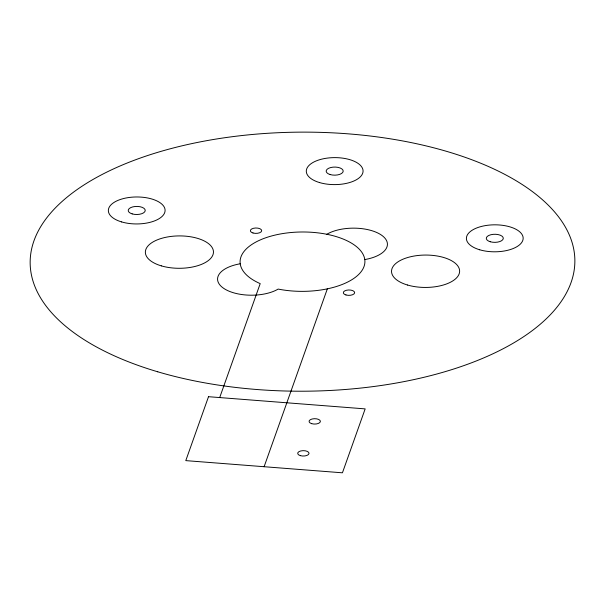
<?xml version="1.0" encoding="UTF-8"?>
<svg xmlns="http://www.w3.org/2000/svg" width="605" height="605" viewBox="0 0 605 605"><rect width="100%" height="100%" fill="white"/><g stroke="black" fill="none" stroke-linecap="round" stroke-linejoin="round"><path stroke-width="0.91" d="M219.698 397.568L260.203 283.624A62.413 29.69 -0.2 0 1 277.203 234.604A62.413 29.69 -0.2 0 1 364.913 261.262A62.413 29.69 -0.2 0 1 278.164 289.077A34.046 16.191 -0.2 0 1 223.865 288.464A34.046 16.191 -0.2 0 1 240.215 263.78M264.113 466.712L327.343 288.842M326.836 234.271A34.046 16.191 -0.2 0 1 381.135 234.891A34.046 16.191 -0.2 0 1 364.785 259.568M208.513 396.698L185.788 460.624L342.438 472.808L365.163 408.882L208.513 396.698M407.49 285.015A34.046 16.191 -0.2 0 0 459.603 271.751A34.046 16.191 -0.2 0 0 409.653 256.981A34.046 16.191 -0.2 0 0 407.49 285.015M161.323 265.867A34.046 16.191 -0.2 0 0 213.436 252.603A34.046 16.191 -0.2 0 0 163.486 237.833A34.046 16.191 -0.2 0 0 161.323 265.867M490.262 241.75A8.508 4.046 -0.2 0 0 503.292 238.438A8.508 4.046 -0.2 0 0 490.799 234.748A8.508 4.046 -0.2 0 0 490.262 241.75M132.2 213.898A8.508 4.046 -0.2 0 0 145.23 210.585A8.508 4.046 -0.2 0 0 132.745 206.895A8.508 4.046 -0.2 0 0 132.2 213.898M330.164 174.558A8.508 4.046 -0.2 0 0 343.194 171.238A8.508 4.046 -0.2 0 0 330.708 167.547A8.508 4.046 -0.2 0 0 330.164 174.558M345.962 294.96A5.672 2.7 -0.2 0 0 354.651 292.744A5.672 2.7 -0.2 0 0 346.325 290.287A5.672 2.7 -0.2 0 0 345.962 294.96M253.003 232.985A5.672 2.7 -0.2 0 0 261.693 230.77A5.672 2.7 -0.2 0 0 253.366 228.312A5.672 2.7 -0.2 0 0 253.003 232.985M479.704 249.782A28.375 13.492 -0.2 0 0 523.136 238.733A28.375 13.492 -0.2 0 0 481.512 226.421A28.375 13.492 -0.2 0 0 479.704 249.782M319.614 182.589A28.375 13.492 -0.2 0 0 363.045 171.533A28.375 13.492 -0.2 0 0 321.414 159.221A28.375 13.492 -0.2 0 0 319.614 182.589M121.65 221.929A28.375 13.492 -0.2 0 0 165.074 210.88A28.375 13.492 -0.2 0 0 123.45 198.569A28.375 13.492 -0.2 0 0 121.65 221.929M300.345 455.641A5.672 2.7 -0.2 0 0 309.034 453.432A5.672 2.7 -0.2 0 0 300.708 450.967A5.672 2.7 -0.2 0 0 300.345 455.641M311.711 423.674A5.672 2.7 -0.2 0 0 320.393 421.466A5.672 2.7 -0.2 0 0 312.067 419.008A5.672 2.7 -0.2 0 0 311.711 423.674M157.746 371.795A272.363 129.546 -0.2 0 0 574.682 265.701A272.363 129.546 -0.2 0 0 175.072 147.529A272.363 129.546 -0.2 0 0 157.746 371.795"/></g></svg>
